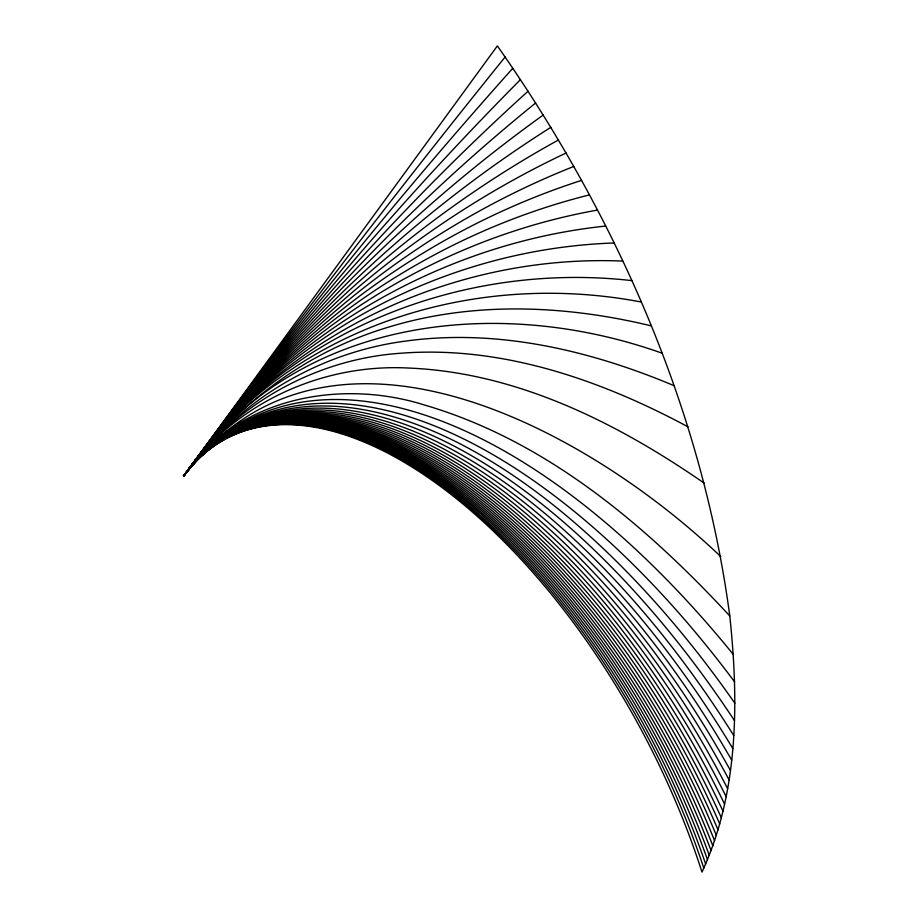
<?xml version="1.0" encoding="UTF-8"?>
<svg xmlns="http://www.w3.org/2000/svg" width="918" height="918" viewBox="0 0 918 918"><rect width="100%" height="100%" fill="white"/><g stroke="black" fill="none" stroke-linecap="round" stroke-linejoin="round"><path stroke-width="1.38" d="M184.507 475.604L183.818 475.88L497.372 45.9C616.058 215.214 702.408 410.082 729.787 615.978C738.818 701.363 738.783 792.601 701.972 872.1A451.495 228.502 61.7 0 0 454.869 497.441A451.495 228.502 61.7 0 0 192.023 465.656L183.818 475.88L183.141 475.444M183.944 475.042L183.818 475.88C281.344 335.093 452.356 253.838 622.76 261.079M734.63 681.913A640.053 323.928 61.7 0 0 188.615 469.557L183.818 475.88C283.582 338.719 407.202 218.059 550.834 127.338M535.676 102.977C402.325 210.738 284.718 337.399 183.818 475.88L198.001 456.636M512.841 68.219C396.404 198.449 286.737 334.726 183.818 475.88C285.349 336.596 400.214 206.837 528.091 91.18M505.141 56.985C394.614 193.95 287.518 333.67 183.818 475.88C286.026 335.701 398.251 202.74 520.483 79.602M734.526 720.687A597.044 302.16 61.7 0 0 185.39 473.745L194.811 460.87M558.442 139.984C411.643 220.71 285.693 336.722 186.962 471.6C286.611 335.54 406.089 213.446 543.249 115.014M186.951 471.588L191.667 465.151L185.39 473.734A615.967 311.73 61.7 0 1 734.859 703.222M203.062 450.692L185.39 473.734C283.226 338.501 421.993 231.6 581.564 180.387M194.868 460.939L202.889 450.451M641.257 302.011C470.796 269.456 286.473 328.082 185.39 473.745C283.937 338.317 414.121 224.6 566.085 153.008M185.39 473.734L199.676 454.628M201.455 452.792L191.724 465.219C289.101 332.867 441.937 243.224 605.673 226.058M651.321 325.89C565.27 305.074 473.206 301.07 387.855 327.347C308.127 351.227 238.106 402.991 188.557 469.488C238.829 401.189 324.295 363.494 408.476 368.049C516.57 372.364 616.885 422.739 704.313 483.201M729.087 779.91A537.168 271.854 61.7 0 0 185.39 473.745C329.39 285.98 589.092 430.783 720.779 556.618M705.655 864.033A458.908 232.254 61.7 0 0 447.64 488.755A458.908 232.254 61.7 0 0 185.402 473.745L188.626 469.58A546.302 276.479 61.7 0 1 730.418 770.466M190.164 467.388L194.96 461.077M198.127 456.808C294.735 329.172 424.495 225.53 573.784 166.445M199.768 454.766C296.365 328.414 434.65 233.482 589.448 194.903M194.995 461.111L201.558 452.953M203.016 450.635C299.761 326.246 441.96 237.705 597.469 210.084M201.49 452.838C299.268 326.165 454.444 248.457 614.085 242.983M190.233 467.491C243.545 396.278 343.137 379.295 424.506 405.022C545.694 440.422 645.469 524.97 729.787 615.978M199.986 455.087L188.546 469.465C238.359 402.268 317.789 358.617 401.315 353.2C501.848 345.535 600.579 379.88 688.007 426.836M203.176 450.864C303.353 322.918 472.334 262.468 631.791 280.61M200.044 455.156C309.366 315.184 503.913 296.721 662.188 353.235M201.719 453.182C252.806 392.02 327.083 351.146 406.146 341.014C497.533 328.518 590.205 350.355 674.225 385.755M733.333 654.488A672.894 340.544 61.7 0 0 186.985 471.634L188.626 469.591A521.137 263.741 61.7 0 1 726.127 796.663M733.78 735.582A581.381 294.23 61.7 0 0 186.997 471.645L188.638 469.603A480.217 243.029 61.7 0 1 714.583 840.75M732.816 748.56A568.104 287.506 61.7 0 0 186.997 471.645A462.867 234.251 61.7 0 1 707.503 859.764M731.68 760.081A556.538 281.654 61.7 0 0 186.997 471.645A466.895 236.293 61.7 0 1 709.27 855.312M727.618 788.619A528.779 267.608 61.7 0 0 186.997 471.645A471.186 238.462 61.7 0 1 711.094 850.665M185.39 473.745A456.074 230.82 61.7 0 1 190.313 467.618A514.08 260.173 61.7 0 1 724.577 804.157M722.982 811.168A507.516 256.845 61.7 0 0 186.997 471.645A475.57 240.677 61.7 0 1 712.827 845.822M721.353 817.754A501.4 253.747 61.7 0 0 186.997 471.657A485.14 245.519 61.7 0 1 716.35 835.437M719.746 823.962A495.709 250.866 61.7 0 0 187.008 471.657A490.223 248.089 61.7 0 1 718.014 829.849M190.313 467.618A455.144 230.338 61.7 0 1 452.849 494.297A455.144 230.338 61.7 0 1 703.819 868.141"/></g></svg>
